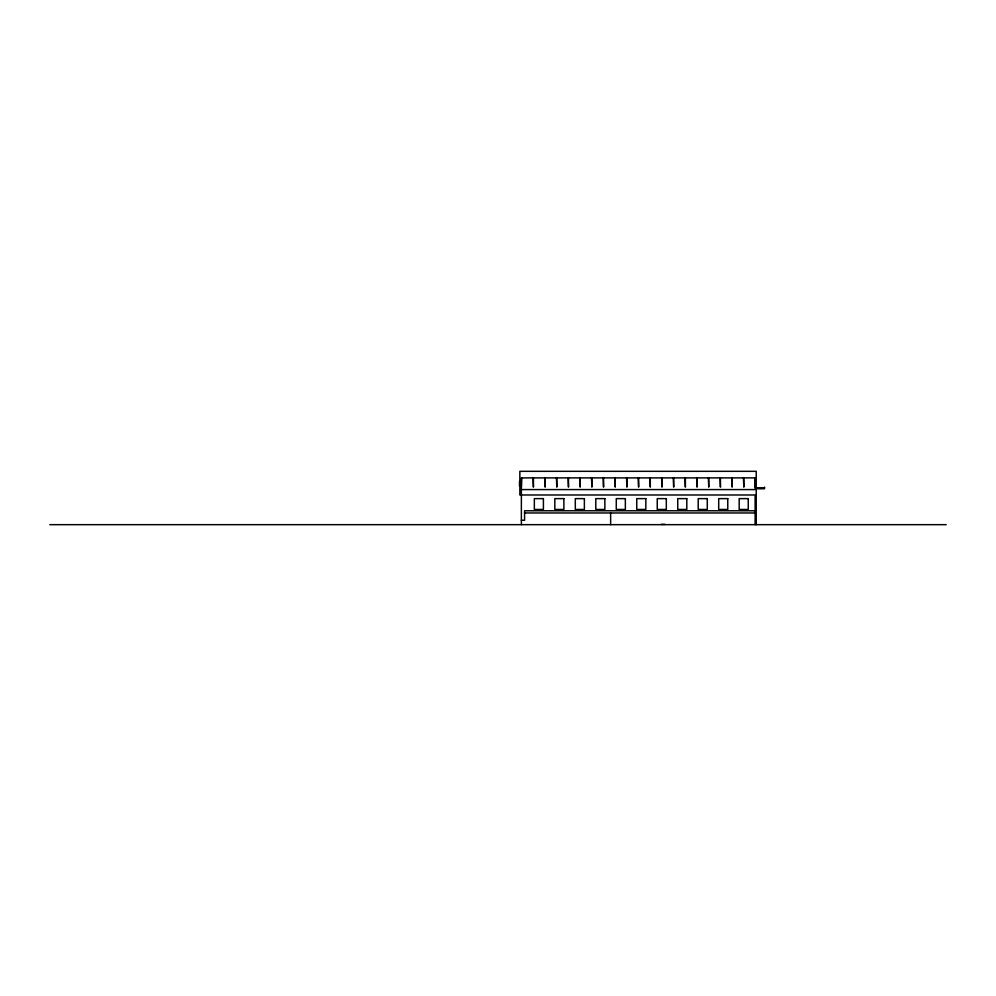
<?xml version="1.0" encoding="UTF-8"?>
<svg xmlns="http://www.w3.org/2000/svg" width="996" height="996" viewBox="0 0 996 996"><rect width="100%" height="100%" fill="white"/><g stroke="black" fill="none" stroke-linecap="round" stroke-linejoin="round"><path stroke-width="1.49" d="M665.054 524.344L661.157 524.344M521.369 487.119L521.73 477.893M755.13 487.119L754.769 477.893M755.914 487.766L764.517 487.766M755.914 488.75L764.517 488.75L764.542 487.119M521.369 489.584L755.13 489.584L755.13 477.893L521.369 477.893L521.369 524.643M755.13 510.774L524.581 510.774L524.581 520.261L521.369 520.261M524.581 512.965L755.13 512.965M49.8 524.668L946.2 524.668M756.225 524.668L756.225 471.32L519.85 471.32L519.85 494.987L755.13 494.987L755.13 524.643M743.813 477.893L743.813 487.119L743.439 477.893M732.122 477.893L732.122 487.119L731.749 477.893M720.432 477.893L720.432 487.119L720.071 477.893M708.741 477.893L708.741 487.119L708.38 477.893M697.051 477.893L697.051 487.119L696.69 477.893M685.373 477.893L685.373 487.119L684.999 477.893M673.682 477.893L673.682 487.119L673.308 477.893M661.991 477.893L661.991 487.119L661.63 477.893M650.301 477.893L650.301 487.119L649.94 477.893M638.61 477.893L638.61 487.119L638.249 477.893M626.92 477.893L626.92 487.119L626.559 477.893M615.242 477.893L615.242 487.119L614.868 477.893M610.635 512.965L610.635 524.643M603.551 477.893L603.551 487.119L603.19 477.893M591.861 477.893L591.861 487.119L591.5 477.893M580.17 477.893L580.17 487.119L579.809 477.893M568.479 477.893L568.479 487.119L568.118 477.893M556.801 477.893L556.801 487.119L556.428 477.893M545.111 477.893L545.111 487.119L544.737 477.893M533.42 477.893L533.42 487.119L533.059 477.893M519.514 481.342L519.514 486.21M543.405 498.623L534.342 498.623L534.342 509.466L543.405 509.466L543.405 498.623M563.885 498.623L554.822 498.623L554.822 509.466L563.885 509.466L563.885 498.623M584.378 498.623L575.302 498.623L575.302 509.466L584.378 509.466L584.378 498.623M604.858 498.623L595.795 498.623L595.795 509.466L604.858 509.466L604.858 498.623M625.351 498.623L616.275 498.623L616.275 509.466L625.351 509.466L625.351 498.623M645.831 498.623L636.755 498.623L636.755 509.466L645.831 509.466L645.831 498.623M666.312 498.623L657.248 498.623L657.248 509.466L666.312 509.466L666.312 498.623M686.804 498.623L677.728 498.623L677.728 509.466L686.804 509.466L686.804 498.623M707.285 498.623L698.208 498.623L698.208 509.466L707.285 509.466L707.285 498.623M727.765 498.623L718.701 498.623L718.701 509.466L727.765 509.466L727.765 498.623M748.257 498.623L739.181 498.623L739.181 509.466L748.257 509.466L748.257 498.623"/></g></svg>
